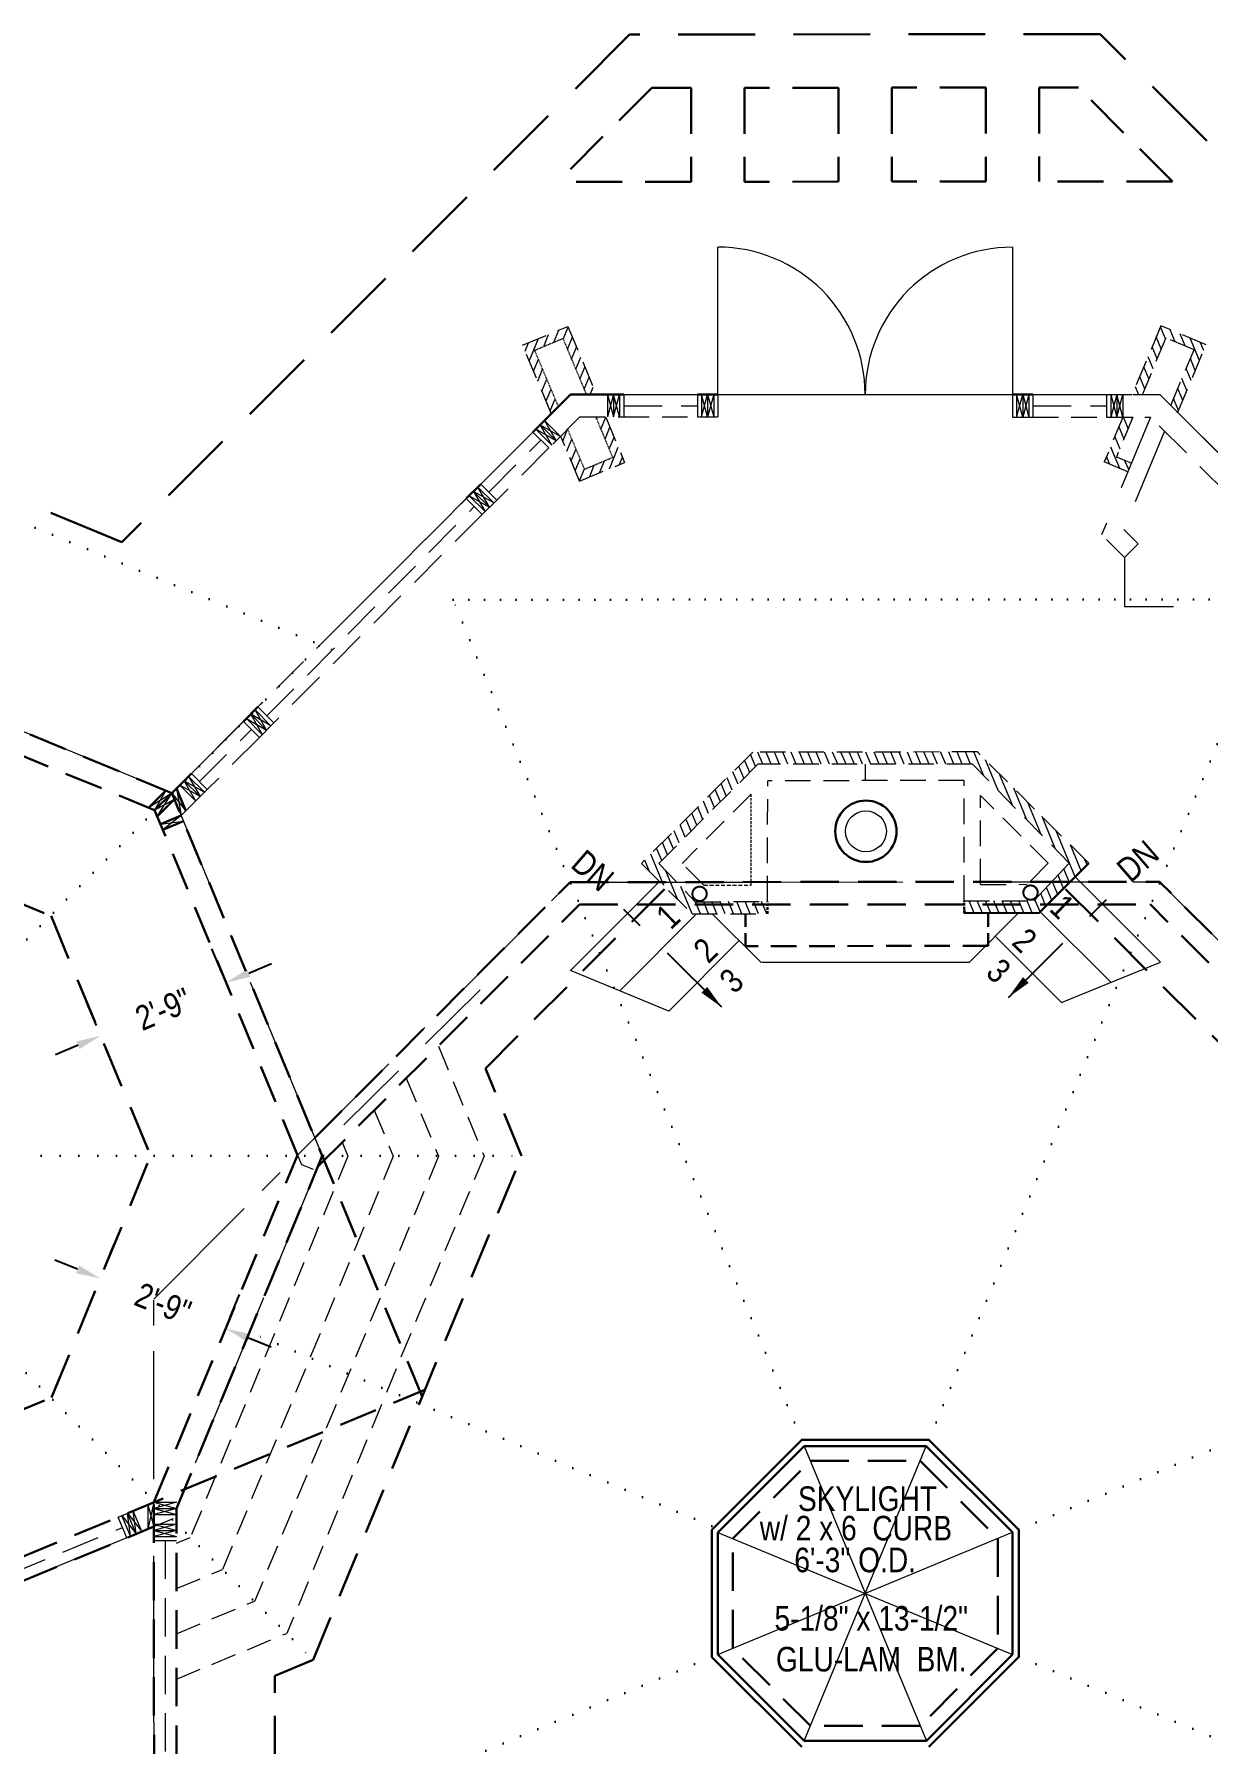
# Model space of a CAD drawing. Header units: inches. Extents: x 2775 to 14269, y 3393 to 7295.
# Drawn here: x 13165.4 to 13452.2, y 3620 to 4037.7 of the extents above; entities that cross this region are included whole.
import ezdxf

# ---------------------------------------------------------------- set-up
doc = ezdxf.new("R2010")
doc.units = ezdxf.units.IN
doc.header["$LTSCALE"] = 0.5
doc.header["$MEASUREMENT"] = 0
doc.header["$PDMODE"] = 1
for name, pattern in [('ACAD_ISO07W100', [3, 0, -3]), ('CENTER', [2, 1.25, -0.25, 0.25, -0.25]), ('HIDDEN', [0.375, 0.25, -0.125])]:
    doc.linetypes.add(name, pattern=pattern)
doc.layers.get('Defpoints').update_dxf_attribs({"linetype": 'CONTINUOUS'})
for name, color, linetype in [('Dim', 2, 'CONTINUOUS'), ('LLWALLS', 5, 'CONTINUOUS'), ('ROOF_FRAMING_PLAN', 3, 'CONTINUOUS')]:
    doc.layers.add(name, color=color, linetype=linetype)
for name, color, linetype, lineweight in [('DOORS', 7, 'CONTINUOUS', 9), ('FOUNDATION', 7, 'CONTINUOUS', 30), ('GRID', 1, 'CENTER', 20), ('INT WALLS', 7, 'HIDDEN', 9), ('LITE COVE', 7, 'HIDDEN', 30), ('MASONRY', 16, 'HIDDEN', 30), ('ROOF BEAMS', 3, 'HIDDEN', 30), ('ROOFLINE', 7, 'HIDDEN', 30), ('SKYLITES', 3, 'CONTINUOUS', 30), ('WALL FRAMING', 7, 'CONTINUOUS', 9), ('WALLS', 7, 'HIDDEN', 9), ('WINDOWS', 5, 'HIDDEN', 9)]:
    doc.layers.add(name, color=color, linetype=linetype, lineweight=lineweight)
doc.styles.add('ARCHENT', font='technical.ttf', dxfattribs={"height": 6})
doc.styles.add('ARCHENTLTD', font='technical.ttf', dxfattribs={"height": 6})
doc.dimstyles.new('ARCHENTLTD', dxfattribs={"dimtxt": 12, "dimasz": 6, "dimexe": 9, "dimexo": 3, "dimgap": 1, "dimtad": 0, "dimdec": 4, "dimzin": 1, "dimdsep": 46, "dimlunit": 4, "dimtxsty": 'ARCHENT', "dimcen": 6, "dimaunit": 1, "dimadec": 5, "dimazin": 0, "dimtfac": 1, "dimtdec": 4, "dimtofl": 0, "dimtmove": 0, "dimatfit": 3, "dimfxl": 1, "dimfrac": 2, "dimtolj": 1, "dimtzin": 0, "dimarcsym": 0})
pattern_1 = [(247.555994, (-3.6255, 7419.5668), (-1.73297453, 0.71583818), [])]
pattern_2 = [(112.5, (0.053, 7.3125), (-1.73227412, -0.71753144), [])]

# ---------------------------------------------------------------- blocks, each defined once
blk = doc.blocks.new('*D63')
at = {"layer": 'Defpoints', "color": 0, "linetype": 'Continuous', "ltscale": 2.5}
for p in [(13181.61, 3733.71), (13212.25, 3721.44), (13212.25, 3721.44)]:
    blk.add_point(p, dxfattribs=at)
at = {"layer": 'Dim', "color": 0, "linetype": 'Continuous', "lineweight": -2, "ltscale": 2.5}
for p, q in [((13182.72, 3736.49), (13184.95, 3742.06)), ((13176.04, 3735.94), (13170.47, 3738.17)), ((13213.36, 3724.22), (13215.59, 3729.79)), ((13217.82, 3719.21), (13223.39, 3716.98))]:
    blk.add_line(p, q, dxfattribs=at)
at = {"layer": 'Dim', "color": 0, "linetype": 'Continuous', "ltscale": 2.5}
for points in [[(13176.41, 3736.87), (13175.67, 3735.01), (13181.61, 3733.71)], [(13218.19, 3720.14), (13217.45, 3718.28), (13212.25, 3721.44)]]:
    blk.add_solid(points, dxfattribs=at)
at = {"layer": 'Dim', "color": 0, "linetype": 'Continuous', "ltscale": 2.5, "insert": (13196.93, 3727.57), "char_height": 6, "attachment_point": 5, "rotation": 338.1806, "style": 'ARCHENT'}
blk.add_mtext('\\A1;2\'-9"', dxfattribs=at)
blk = doc.blocks.new('*D64')
at = {"layer": 'Defpoints', "color": 0, "linetype": 'Continuous', "ltscale": 2.5}
for p in [(13212.34, 3805.97), (13212.45, 3805.73), (13181.81, 3792.77)]:
    blk.add_point(p, dxfattribs=at)
at = {"layer": 'Dim', "color": 0, "linetype": 'Continuous', "lineweight": -2, "ltscale": 2.5}
for p, q in [((13211.28, 3808.49), (13208.84, 3814.26)), ((13217.87, 3808.31), (13223.4, 3810.65)), ((13180.64, 3795.54), (13178.2, 3801.31)), ((13176.18, 3790.68), (13170.65, 3788.35))]:
    blk.add_line(p, q, dxfattribs=at)
at = {"layer": 'Dim', "color": 0, "linetype": 'Continuous', "ltscale": 2.5}
for points in [[(13217.48, 3809.23), (13218.26, 3807.39), (13212.34, 3805.97)], [(13175.79, 3791.6), (13176.56, 3789.76), (13181.7, 3793.02)]]:
    blk.add_solid(points, dxfattribs=at)
at = {"layer": 'Dim', "color": 0, "linetype": 'Continuous', "ltscale": 2.5, "insert": (13197.02, 3799.5), "char_height": 6, "attachment_point": 5, "rotation": 22.9165, "style": 'ARCHENT'}
blk.add_mtext('\\A1;2\'-9"', dxfattribs=at)

msp = doc.modelspace()

# ---------------------------------------------------------------- hatches: boundary and pattern name
at = {"layer": 'MASONRY', "lineweight": 9, "ltscale": 75}
h = msp.add_hatch(dxfattribs=at)
h.set_pattern_fill('ANSI31', color=256, scale=15, angle=67.5, style=0)
h.set_pattern_definition(pattern_1)
h.paths.add_polyline_path([(13293.52837, 3946.79894), (13291.81164, 3945.08053), (13284.79013, 3961.70792), (13295.86512, 3966.33017), (13302.82, 3949.66614), (13300.3824, 3949.66495), (13294.65532, 3963.38715), (13287.74187, 3960.50175)])
h = msp.add_hatch(dxfattribs=at)
h.set_pattern_fill('ANSI31', color=256, scale=15, angle=67.5, style=0)
h.set_pattern_definition([(292.54454, (26734.1621, 7443.0244), (1.73171582, 0.71887782), [])])
h.paths.add_polyline_path([(13443.12217, 3946.93018), (13444.84192, 3945.21478), (13451.83423, 3961.85447), (13440.75115, 3966.45728), (13433.82552, 3949.78107), (13436.26312, 3949.78416), (13441.96612, 3963.51638), (13448.88462, 3960.64313)])
h = msp.add_hatch(dxfattribs=at)
h.set_pattern_fill('ANSI31', color=256, scale=15, angle=67.5, style=0)
h.set_pattern_definition(pattern_1)
h.paths.add_polyline_path([(13299.93752, 3931.45175), (13303.35228, 3932.87693), (13304.21433, 3930.79862), (13298.7364, 3928.51235), (13294.07106, 3939.56018), (13295.78779, 3941.27859)])
h.paths.add_polyline_path([(13309.73321, 3933.10197), (13304.21433, 3930.79862), (13303.35228, 3932.87693), (13306.79019, 3934.31178), (13302.67741, 3944.16607), (13305.11501, 3944.16726)])
h = msp.add_hatch(dxfattribs=at)
h.set_pattern_fill('ANSI31', color=256, scale=15, angle=67.5, style=0)
h.set_pattern_definition(pattern_2)
h.paths.add_polyline_path([(13368.56665, 3862.33688), (13341.03827, 3862.32792), (13316.60151, 3837.87523), (13320.84484, 3837.8773), (13342.28188, 3859.32832), (13368.56695, 3859.33682)])
h.paths.add_polyline_path([(13318.0946, 3835.12527), (13320.84484, 3837.8773), (13316.60151, 3837.87523), (13313.85196, 3835.12389), (13316.6024, 3832.37523), (13320.68788, 3832.37723)])
h.paths.add_polyline_path([(13320.68788, 3832.37723), (13316.6024, 3832.37523), (13326.19304, 3822.79085), (13344.66568, 3822.83991), (13344.66754, 3825.83993), (13326.97285, 3825.71717)])
h = msp.add_hatch(dxfattribs=at)
h.set_pattern_fill('ANSI31', color=256, scale=15, angle=67.5, style=0)
h.set_pattern_definition(pattern_2)
h.paths.add_polyline_path([(13395.94098, 3862.3458), (13368.56665, 3862.33688), (13368.56695, 3859.33682), (13394.69944, 3859.34527), (13415.69196, 3837.92365), (13420.37675, 3837.92594)])
h.paths.add_polyline_path([(13423.14501, 3835.15949), (13420.37675, 3837.92594), (13415.69196, 3837.92365), (13418.3756, 3835.18516), (13415.78229, 3832.42369), (13420.41296, 3832.42596)])
h.paths.add_polyline_path([(13420.41296, 3832.42596), (13415.78229, 3832.42369), (13409.76182, 3826.01283), (13392.66762, 3825.96742), (13392.66575, 3822.96741), (13411.00823, 3823.01613)])

# ---------------------------------------------------------------- linework, layer by layer
at = {"layer": 'DOORS', "ltscale": 50}
for p, q in [((13332.50413, 3949.69962), (13332.5079, 3985.69962)), ((13404.5079, 3985.69198), (13404.50413, 3949.69209)), ((13431.88104, 3909.86294), (13431.8887, 3897.86295)), ((13431.8887, 3897.86295), (13443.8743, 3897.8706))]:
    msp.add_line(p, q, dxfattribs=at)
at = {"layer": 'DOORS', "lineweight": 20, "ltscale": 75}
msp.add_line((13332.50413, 3949.69962), (13404.50413, 3949.69209), dxfattribs=at)
at = {"layer": 'DOORS', "lineweight": 9, "ltscale": 75}
for centre, radius, start, end in [((13332.50413, 3949.69962), 36, 359.9822852, 89.9940063), ((13404.50413, 3949.69209), 35.99881, 89.9940063, 180.0057281)]:
    msp.add_arc(centre, radius, start, end, dxfattribs=at)
at = {"layer": 'FOUNDATION', "color": 4, "ltscale": 75}
for p, q in [((13296.50417, 3949.70339), (13287.31064, 3940.51227)), ((13274.58105, 3927.78601), (13271.04506, 3924.25094)), ((13220.1267, 3873.34593), (13216.5907, 3869.81086)), ((13203.86111, 3857.08461), (13199.09062, 3852.31537))]:
    msp.add_line(p, q, dxfattribs=at)
at = {"layer": 'FOUNDATION', "color": 4, "ltscale": 50}
for p, q in [((13296.5042, 3949.70339), (13309.50413, 3949.70203)), ((13327.50413, 3949.70014), (13332.50413, 3949.69962)), ((13404.50413, 3949.69209), (13409.50413, 3949.69157))]:
    msp.add_line(p, q, dxfattribs=at)
at = {"layer": 'GRID', "ltscale": 50}
for p, q in [((13199.08748, 3852.31667), (13296.50419, 3949.70339)), ((13296.5042, 3949.70339), (13440.50421, 3949.68832)), ((13199.08748, 3852.31667), (13110.35115, 3888.94808)), ((13199.08748, 3852.31667), (13235.85332, 3763.63595)), ((13194.67241, 3728.67138), (13296.44783, 3830.55291)), ((13296.44783, 3830.55291), (13440.44783, 3830.62328)), ((13235.85332, 3763.63595), (13199.13839, 3674.93227)), ((13194.74277, 3584.67543), (13194.67241, 3728.67138)), ((13199.13839, 3674.93227), (13110.4546, 3638.17733))]:
    msp.add_line(p, q, dxfattribs=at)
at = {"layer": 'GRID', "linetype": 'Continuous', "ltscale": 50}
for p, q in [((13537.78717, 3852.49067), (13440.50421, 3949.68832)), ((13542.32277, 3728.84126), (13440.44783, 3830.62328))]:
    msp.add_line(p, q, dxfattribs=at)
at = {"layer": 'INT WALLS', "ltscale": 150}
for p, q in [((13438.22704, 3944.18856), (13426.28619, 3915.43626)), ((13441.67076, 3940.74787), (13431.70096, 3916.74164))]:
    msp.add_line(p, q, dxfattribs=at)
at = {"layer": 'INT WALLS', "ltscale": 50}
for p, q in [((13431.88105, 3909.84854), (13426.28619, 3915.43626)), ((13435.23766, 3913.20944), (13431.70096, 3916.74164))]:
    msp.add_line(p, q, dxfattribs=at)
at = {"layer": 'INT WALLS', "linetype": 'Continuous', "ltscale": 150}
msp.add_line((13431.88105, 3909.84854), (13435.23766, 3913.20944), dxfattribs=at)
at = {"layer": 'INT WALLS', "ltscale": 5}
msp.add_line((13340.67002, 3829.82932), (13340.68384, 3852.07054), dxfattribs=at)
at = {"layer": 'INT WALLS', "linetype": 'Continuous'}
msp.add_line((13418.3756, 3835.18516), (13409.76182, 3826.01283), dxfattribs=at)
at = {"layer": 'INT WALLS', "ltscale": 7.5}
msp.add_line((13329.08349, 3829.79855), (13340.67002, 3829.82932), dxfattribs=at)
at = {"layer": 'LITE COVE', "linetype": 'ACAD_ISO07W100', "lineweight": 30, "ltscale": 3}
msp.add_line((13110.33905, 3939.80033), (13240.48585, 3886.41896), dxfattribs=at)
at = {"layer": 'LITE COVE', "linetype": 'ACAD_ISO07W100', "lineweight": 30, "ltscale": 2.5}
msp.add_line((13267.80507, 3899.53893), (13469.22637, 3899.63735), dxfattribs=at)
at = {"layer": 'LITE COVE', "color": 7, "linetype": 'ACAD_ISO07W100', "lineweight": 30, "ltscale": 3}
for p, q in [((13352.99296, 3694.26142), (13267.80507, 3899.53893)), ((13384.05898, 3694.26648), (13469.22637, 3899.63735)), ((13127.94701, 3780.62591), (13235.08741, 3888.30273)), ((13134.98006, 3763.64475), (13284.56153, 3763.65011)), ((13127.66993, 3746.35524), (13233.5856, 3640.49169)), ((13331.03528, 3673.16354), (13218.02537, 3720.56342)), ((13406.03193, 3672.31371), (13519.53091, 3719.38148)), ((13331.03461, 3641.22483), (13118.74041, 3553.1724)), ((13406.03461, 3641.23705), (13618.42856, 3553.30259))]:
    msp.add_line(p, q, dxfattribs=at)
at = {"layer": 'LITE COVE', "ltscale": 90}
for p, q in [((13275.70078, 3785.02259), (13319.80596, 3829.17376)), ((13461.23398, 3785.11863), (13417.15059, 3829.16182)), ((13284.56153, 3763.65011), (13275.70078, 3785.02259)), ((13233.5856, 3640.49169), (13284.56153, 3763.65011)), ((13224.2174, 3636.60953), (13233.5856, 3640.49169)), ((13224.22766, 3615.62177), (13224.2174, 3636.60953))]:
    msp.add_line(p, q, dxfattribs=at)
at = {"layer": 'LLWALLS', "linetype": 'Continuous', "ltscale": 0.75, "const_width": 0.5}
for points in [[(13326.29609, 3827.68502, 1), (13329.79609, 3827.68502, 1)], [(13410.66645, 3827.98604, -1), (13407.16645, 3827.98721, -1)]]:
    msp.add_lwpolyline(points, format="xyb", close=True, dxfattribs=at)
at = {"layer": 'MASONRY', "lineweight": 9, "ltscale": 75}
for p, q in [((13431.53134, 3944.25693), (13432.74924, 3941.32311)), ((13433.5516, 3944.28072), (13433.76453, 3943.76781)), ((13429.50077, 3939.36753), (13430.71867, 3936.43371)), ((13430.51605, 3941.81223), (13431.73396, 3938.87841)), ((13428.48548, 3936.92283), (13430.67211, 3931.65543)), ((13427.4702, 3934.47814), (13428.21906, 3932.67418)), ((13431.9031, 3933.58052), (13432.73697, 3931.57179)), ((13432.73697, 3931.57179), (13432.8621, 3931.27036)), ((13368.49066, 3859.3368), (13368.49197, 3855.33686))]:
    msp.add_line(p, q, dxfattribs=at)
at = {"layer": 'MASONRY', "linetype": 'Continuous'}
msp.add_line((13423.14501, 3835.15949), (13411.00823, 3823.01613), dxfattribs=at)
at = {"layer": 'MASONRY', "linetype": 'Continuous', "lineweight": 9}
for p, q in [((13318.25358, 3830.72513), (13296.51827, 3808.97565)), ((13440.63379, 3810.97167), (13419.78961, 3831.80227)), ((13327.29035, 3822.79169), (13308.51989, 3804.009)), ((13428.51968, 3806.11285), (13411.30663, 3823.31469)), ((13337.71623, 3816.24828), (13320.52151, 3799.04235)), ((13416.50774, 3801.15193), (13400.29981, 3817.3493))]:
    msp.add_line(p, q, dxfattribs=at)
at = {"layer": 'MASONRY', "linetype": 'Continuous', "lineweight": 9, "ltscale": 50}
for p, q in [((13343.05626, 3810.91173), (13331.15621, 3822.80403)), ((13405.82081, 3822.8739), (13393.88288, 3810.92818)), ((13393.88288, 3810.92818), (13343.26094, 3810.91176))]:
    msp.add_line(p, q, dxfattribs=at)
at = {"layer": 'MASONRY', "linetype": 'HIDDEN', "lineweight": 30, "ltscale": 25}
for p, q in [((13339.26276, 3814.91541), (13339.27064, 3822.83593)), ((13398.59812, 3814.96296), (13398.55538, 3822.96932))]:
    msp.add_line(p, q, dxfattribs=at)
at = {"layer": 'MASONRY', "ltscale": 5}
for p, q in [((13344.66568, 3822.83991), (13344.66754, 3825.83993)), ((13392.66575, 3822.95757), (13392.66762, 3825.96742))]:
    msp.add_line(p, q, dxfattribs=at)
at = {"layer": 'MASONRY', "linetype": 'Continuous', "ltscale": 7.5}
msp.add_line((13392.66574, 3822.96741), (13411.00823, 3823.01613), dxfattribs=at)
at = {"layer": 'MASONRY', "linetype": 'HIDDEN', "lineweight": 30, "ltscale": 50}
msp.add_line((13398.59812, 3814.96296), (13339.26276, 3814.91541), dxfattribs=at)
at = {"layer": 'MASONRY', "linetype": 'Continuous', "lineweight": 9, "ltscale": 150}
for p, q in [((13416.50774, 3801.15193), (13440.63379, 3810.97167)), ((13320.52151, 3799.04235), (13296.51827, 3808.97565))]:
    msp.add_line(p, q, dxfattribs=at)
at = {"layer": 'ROOF BEAMS', "ltscale": 75}
for p, q in [((13199.09062, 3852.31537), (13110.35115, 3888.94808)), ((13194.88039, 3848.10319), (13110.35654, 3882.99564)), ((13260.22452, 3704.85163), (13199.08748, 3852.31667)), ((13229.81174, 3763.84734), (13194.88039, 3848.10319)), ((13234.01942, 3768.05941), (13296.44783, 3830.55291)), ((13296.44783, 3830.55291), (13440.44783, 3830.62328)), ((13502.93191, 3768.19618), (13440.44783, 3830.62328)), ((13234.777, 3761.03556), (13298.7288, 3825.05403)), ((13298.7288, 3825.05403), (13438.17224, 3825.12217)), ((13502.18923, 3761.16355), (13438.17224, 3825.12217)), ((13194.69666, 3679.04058), (13229.80188, 3763.83747)), ((13200.19742, 3677.49089), (13235.85332, 3763.63595)), ((13110.36492, 3644.09371), (13260.89574, 3706.47331)), ((13336.15003, 3670.15322), (13355.10516, 3689.12684)), ((13355.10516, 3689.12684), (13381.92715, 3689.13994)), ((13381.92715, 3689.13994), (13400.90714, 3670.1884)), ((13194.74275, 3584.718), (13194.69666, 3679.04058)), ((13200.24164, 3586.99785), (13200.19742, 3677.49089)), ((13110.36285, 3638.13931), (13194.69957, 3673.08824)), ((13336.14945, 3643.34072), (13336.15003, 3670.15322)), ((13400.90714, 3670.1884), (13400.90983, 3643.36864)), ((13355.13751, 3624.37684), (13336.14945, 3643.34072)), ((13400.90983, 3643.36864), (13381.95894, 3624.38995)), ((13381.95894, 3624.38995), (13355.13751, 3624.37684))]:
    msp.add_line(p, q, dxfattribs=at)
at = {"layer": 'ROOFLINE', "linetype": 'HIDDEN', "ltscale": 150}
for p, q in [((13310.94433, 4037.66923), (13186.86049, 3913.61791)), ((13425.9609, 4037.72543), (13310.94433, 4037.66923)), ((13531.59898, 3932.18029), (13425.9609, 4037.72543)), ((13186.86049, 3913.61791), (13110.42021, 3945.1069))]:
    msp.add_line(p, q, dxfattribs=at)
at = {"layer": 'ROOFLINE', "ltscale": 90}
for p, q in [((13316.35445, 4024.63187), (13293.40567, 4001.66065)), ((13325.9936, 4024.63658), (13316.35445, 4024.63187)), ((13325.9936, 4024.63658), (13326.00482, 4001.67658)), ((13361.99671, 4024.65417), (13338.9936, 4024.64293)), ((13338.9936, 4024.64293), (13339.00482, 4001.68293)), ((13361.99671, 4024.65417), (13361.99901, 4001.69417)), ((13397.9936, 4024.67176), (13374.99671, 4024.66052)), ((13374.99671, 4024.66052), (13374.99901, 4001.70052)), ((13397.9936, 4024.67176), (13398.00482, 4001.71176)), ((13420.63097, 4024.68282), (13410.9936, 4024.67811)), ((13410.9936, 4024.67811), (13411.00482, 4001.71812)), ((13443.60218, 4001.73405), (13420.63097, 4024.68282)), ((13443.60218, 4001.73405), (13411.00482, 4001.71812)), ((13326.00482, 4001.67658), (13293.40567, 4001.66065)), ((13361.99901, 4001.69417), (13339.00482, 4001.68293)), ((13398.00482, 4001.71176), (13374.99901, 4001.70052)), ((13110.69557, 3846.62001), (13169.55609, 3822.28842)), ((13169.55609, 3822.28842), (13193.88296, 3763.67657)), ((13169.70639, 3704.62969), (13193.88296, 3763.67657)), ((13110.81443, 3680.18655), (13169.70639, 3704.62969))]:
    msp.add_line(p, q, dxfattribs=at)
at = {"layer": 'ROOFLINE', "linetype": 'HIDDEN', "lineweight": 9, "ltscale": 150}
msp.add_line((13274.42503, 3804.19838), (13235.15824, 3765.31251), dxfattribs=at)
at = {"layer": 'ROOFLINE', "color": 7, "linetype": 'HIDDEN', "lineweight": 5, "ltscale": 50}
for p, q in [((13264.20407, 3790.4933), (13275.3736, 3763.58205)), ((13256.36377, 3782.64483), (13264.27674, 3763.57976)), ((13248.53855, 3774.81145), (13253.19521, 3763.59196)), ((13240.70579, 3766.97052), (13242.10601, 3763.59691)), ((13242.10601, 3763.59691), (13203.58859, 3670.41947)), ((13253.19521, 3763.59196), (13211.44909, 3662.60399)), ((13264.27373, 3763.58701), (13219.30959, 3654.78851)), ((13275.3736, 3763.58205), (13227.1701, 3646.97303)), ((13200.20154, 3669.05331), (13203.56046, 3670.44743)), ((13200.20697, 3657.95776), (13211.43503, 3662.61797)), ((13200.21236, 3646.9145), (13219.27248, 3654.82541)), ((13200.21778, 3635.81895), (13227.14704, 3646.99595))]:
    msp.add_line(p, q, dxfattribs=at)
at = {"layer": 'SKYLITES', "linetype": 'Continuous', "ltscale": 75}
for p, q in [((13352.99296, 3694.26142), (13331.04295, 3672.2792)), ((13353.60463, 3692.7511), (13332.52506, 3671.64062)), ((13352.98236, 3694.2508), (13384.04671, 3694.26598)), ((13353.60463, 3692.7511), (13383.42635, 3692.76568)), ((13383.42635, 3692.76568), (13404.53199, 3671.69167)), ((13384.04671, 3694.26598), (13406.03193, 3672.31371)), ((13331.0244, 3641.216), (13331.02507, 3672.27465)), ((13406.03193, 3672.31371), (13406.03504, 3641.24821)), ((13332.52442, 3641.83787), (13332.52506, 3671.64062)), ((13404.53199, 3671.69167), (13404.53498, 3641.86882)), ((13353.01761, 3619.25081), (13331.0244, 3641.216)), ((13353.63807, 3620.75111), (13332.52442, 3641.83787)), ((13404.53498, 3641.86882), (13383.46275, 3620.76569)), ((13406.03504, 3641.24821), (13384.08502, 3619.26599)), ((13383.46275, 3620.76569), (13353.63807, 3620.75111))]:
    msp.add_line(p, q, dxfattribs=at)
at = {"layer": 'SKYLITES', "color": 5, "linetype": 'Continuous', "lineweight": 9, "ltscale": 150}
for p, q in [((13353.60463, 3692.7511), (13383.46275, 3620.76569)), ((13353.63807, 3620.75111), (13383.42635, 3692.76568)), ((13332.52442, 3641.83787), (13404.53199, 3671.69167)), ((13332.52506, 3671.64062), (13404.53498, 3641.86882))]:
    msp.add_line(p, q, dxfattribs=at)
at = {"layer": 'WALL FRAMING', "ltscale": 75}
for p, q in [((13305.50413, 3949.70245), (13305.50356, 3944.20245)), ((13307.00413, 3949.70229), (13307.00356, 3944.20229)), ((13308.50413, 3949.70213), (13308.50356, 3944.20213)), ((13328.50413, 3949.70004), (13328.50356, 3944.20004)), ((13330.00413, 3949.69988), (13330.00356, 3944.19988)), ((13331.50413, 3949.69973), (13331.50356, 3944.19973)), ((13405.50413, 3949.69198), (13405.50356, 3944.19198)), ((13407.00413, 3949.69183), (13407.00356, 3944.19183)), ((13408.50413, 3949.69167), (13408.50356, 3944.19167)), ((13428.50413, 3949.68958), (13428.50356, 3944.18958)), ((13430.00413, 3949.68942), (13430.00356, 3944.18942)), ((13431.50413, 3949.68926), (13431.50356, 3944.18926)), ((13290.1394, 3943.34037), (13294.02794, 3939.45073)), ((13288.01778, 3941.21935), (13291.90632, 3937.32971)), ((13289.07859, 3942.27986), (13292.96713, 3938.39022)), ((13273.87366, 3927.0792), (13277.7622, 3923.18956)), ((13271.75204, 3924.95817), (13275.64058, 3921.06854)), ((13272.81285, 3926.01869), (13276.70139, 3922.12905)), ((13219.41879, 3872.63962), (13223.30733, 3868.74999)), ((13217.29717, 3870.5186), (13221.18571, 3866.62897)), ((13218.35798, 3871.57911), (13222.24652, 3867.68948)), ((13203.15305, 3856.37845), (13207.04159, 3852.48882)), ((13201.03143, 3854.25743), (13204.91997, 3850.36779)), ((13202.09224, 3855.31794), (13205.98078, 3851.4283))]:
    msp.add_line(p, q, dxfattribs=at)
at = {"layer": 'WALL FRAMING', "lineweight": 9, "ltscale": 150}
for p, q in [((13307.00413, 3949.70229), (13305.50356, 3944.20245)), ((13305.50413, 3949.70245), (13307.00356, 3944.20229)), ((13307.00356, 3944.20229), (13308.50413, 3949.70213)), ((13308.50356, 3944.20213), (13307.00413, 3949.70229)), ((13328.50356, 3944.20004), (13330.00413, 3949.69988)), ((13330.00356, 3944.19988), (13328.50413, 3949.70004)), ((13331.50413, 3949.69973), (13330.00356, 3944.19988)), ((13330.00413, 3949.69988), (13331.50356, 3944.19973)), ((13405.50356, 3944.19198), (13407.00413, 3949.69183)), ((13407.00356, 3944.19183), (13405.50413, 3949.69198)), ((13408.50413, 3949.69167), (13407.00356, 3944.19183)), ((13407.00413, 3949.69183), (13408.50356, 3944.19167)), ((13430.00413, 3949.68942), (13428.50356, 3944.18958)), ((13428.50413, 3949.68958), (13430.00356, 3944.18942)), ((13430.00356, 3944.18942), (13431.50413, 3949.68926)), ((13431.50324, 3944.18926), (13430.00413, 3949.68942)), ((13290.1394, 3943.34037), (13292.96713, 3938.39022)), ((13292.96713, 3938.39022), (13288.01778, 3941.21935)), ((13291.90632, 3937.32971), (13289.07859, 3942.27986)), ((13289.07859, 3942.27986), (13294.02794, 3939.45073)), ((13276.70139, 3922.12905), (13273.87366, 3927.0792)), ((13271.75204, 3924.95817), (13276.70139, 3922.12905)), ((13277.7622, 3923.18956), (13272.81285, 3926.01869)), ((13272.81285, 3926.01869), (13275.64058, 3921.06854)), ((13222.24652, 3867.68948), (13219.4195, 3872.63892)), ((13217.2979, 3870.51787), (13222.24652, 3867.68948)), ((13223.30733, 3868.74999), (13218.35798, 3871.57911)), ((13218.35798, 3871.57911), (13221.18571, 3866.62897)), ((13203.15305, 3856.37845), (13205.98078, 3851.4283)), ((13199.08878, 3852.31353), (13193.37905, 3848.72297)), ((13197.58928, 3852.93514), (13194.88039, 3848.10319)), ((13195.50216, 3846.60345), (13199.08878, 3852.31353)), ((13199.09062, 3852.31537), (13202.51627, 3847.96297)), ((13200.23677, 3853.46122), (13201.36828, 3846.81528)), ((13205.98078, 3851.4283), (13201.03143, 3854.25743)), ((13204.91997, 3850.36779), (13202.09224, 3855.31794)), ((13202.09224, 3855.31794), (13207.04159, 3852.48882)), ((13194.88039, 3848.10319), (13199.71109, 3850.81431)), ((13196.28768, 3844.70876), (13201.94246, 3845.42936)), ((13201.368, 3846.81499), (13196.86214, 3843.32312)), ((13188.99729, 3670.72952), (13188.25887, 3676.37277)), ((13188.25887, 3676.37277), (13191.76418, 3671.88897)), ((13190.38074, 3671.30925), (13189.64461, 3676.94702)), ((13193.19697, 3678.41911), (13194.69957, 3673.08824)), ((13194.69666, 3679.04058), (13193.19988, 3672.46677)), ((13194.69666, 3679.04058), (13200.19742, 3677.49089)), ((13200.19666, 3679.04147), (13194.69691, 3677.54058)), ((13194.69691, 3677.54058), (13200.19813, 3676.04147)), ((13200.19742, 3677.49089), (13194.69812, 3676.06441)), ((13186.87313, 3675.79853), (13190.38074, 3671.30925)), ((13194.67156, 3673.65867), (13200.20084, 3672.15957)), ((13200.2006, 3673.65957), (13194.67181, 3672.15867)), ((13194.67181, 3672.15867), (13200.20108, 3670.65957)), ((13200.20084, 3672.15957), (13194.70076, 3670.65867))]:
    msp.add_line(p, q, dxfattribs=at)
at = {"layer": 'WALL FRAMING', "lineweight": 30, "ltscale": 150}
for p, q in [((13197.58928, 3852.93514), (13193.37905, 3848.72297)), ((13199.09062, 3852.31537), (13194.88039, 3848.10319)), ((13199.71109, 3850.81431), (13195.50086, 3846.60214)), ((13201.368, 3846.81499), (13196.28768, 3844.70876)), ((13201.94246, 3845.42936), (13196.86214, 3843.32312))]:
    msp.add_line(p, q, dxfattribs=at)
at = {"layer": 'WALL FRAMING', "lineweight": 30, "ltscale": 75}
msp.add_line((13202.51627, 3847.96297), (13200.23677, 3853.46122), dxfattribs=at)
at = {"layer": 'WALL FRAMING', "ltscale": 50}
for p, q in [((13190.38074, 3671.30925), (13188.25505, 3676.38191)), ((13191.76418, 3671.88897), (13189.63849, 3676.96164)), ((13188.99729, 3670.72952), (13186.8716, 3675.80218)), ((13194.67156, 3673.65867), (13200.2006, 3673.65957)), ((13194.67181, 3672.15867), (13200.20084, 3672.15957)), ((13194.67205, 3670.65867), (13200.20108, 3670.65957))]:
    msp.add_line(p, q, dxfattribs=at)
at = {"layer": 'WALL FRAMING', "lineweight": 20, "ltscale": 50}
for p, q in [((13193.19697, 3678.41911), (13193.19988, 3672.46677)), ((13194.69691, 3677.54058), (13200.22594, 3677.54148)), ((13194.69715, 3676.04058), (13200.22619, 3676.04148))]:
    msp.add_line(p, q, dxfattribs=at)
at = {"layer": 'WALLS', "ltscale": 50}
for p, q in [((13284.79013, 3961.70792), (13295.86512, 3966.33017)), ((13295.86512, 3966.33017), (13302.82, 3949.66614)), ((13440.75115, 3966.45728), (13433.82552, 3949.78107)), ((13451.83423, 3961.85447), (13440.75115, 3966.45728)), ((13291.81164, 3945.08053), (13284.79003, 3961.70817)), ((13441.96612, 3963.51638), (13436.26306, 3949.78403)), ((13448.88462, 3960.64313), (13441.96612, 3963.51638)), ((13443.16434, 3947.03052), (13448.88462, 3960.64313)), ((13444.84192, 3945.21478), (13451.83434, 3961.85473)), ((13427.50413, 3949.68968), (13440.50407, 3949.68832)), ((13501.06333, 3889.1823), (13440.50403, 3949.68832)), ((13305.11501, 3944.16726), (13309.73321, 3933.10197)), ((13431.54016, 3944.27818), (13426.94138, 3933.2048)), ((13433.93945, 3944.18901), (13429.88228, 3934.41977)), ((13298.73629, 3928.51261), (13294.07106, 3939.56018)), ((13298.7364, 3928.51235), (13309.73321, 3933.10197)), ((13432.67634, 3930.82307), (13426.94138, 3933.2048)), ((13341.03827, 3862.32792), (13313.85196, 3835.12389)), ((13395.94098, 3862.3458), (13341.03827, 3862.32792)), ((13423.14501, 3835.15949), (13395.94098, 3862.3458)), ((13342.28188, 3859.32832), (13318.0946, 3835.12527)), ((13394.69944, 3859.34527), (13342.28188, 3859.32832)), ((13418.38558, 3835.17497), (13394.69931, 3859.3454)), ((13340.68384, 3852.07054), (13323.75145, 3835.12711)), ((13344.66754, 3825.83993), (13344.68587, 3855.32911)), ((13392.68587, 3855.34474), (13344.68587, 3855.32911)), ((13392.66762, 3825.96742), (13392.68587, 3855.34474)), ((13396.67011, 3829.97807), (13396.68361, 3851.70738)), ((13413.22873, 3835.17304), (13396.68361, 3851.70738)), ((13313.85196, 3835.12389), (13326.19304, 3822.79085)), ((13318.0946, 3835.12527), (13326.97285, 3825.71717)), ((13329.08349, 3829.79855), (13323.75145, 3835.12711)), ((13413.24524, 3835.15653), (13408.09993, 3830.00843)), ((13396.67011, 3829.97807), (13408.09993, 3830.00843)), ((13326.19304, 3822.79085), (13344.66568, 3822.83991)), ((13326.97285, 3825.71717), (13344.66754, 3825.83993)), ((13392.6676, 3825.96742), (13409.76182, 3826.01283))]:
    msp.add_line(p, q, dxfattribs=at)
at = {"layer": 'WALLS', "color": 4, "ltscale": 1.5}
for p, q in [((13287.74187, 3960.50175), (13294.65532, 3963.38715)), ((13293.52837, 3946.79894), (13287.74187, 3960.50175)), ((13294.65532, 3963.38715), (13300.38246, 3949.66482)), ((13302.67741, 3944.16607), (13306.79019, 3934.31178)), ((13299.93752, 3931.45175), (13295.78779, 3941.27859)), ((13299.93752, 3931.45175), (13306.79019, 3934.31178)), ((13433.53931, 3932.901), (13429.88228, 3934.41977))]:
    msp.add_line(p, q, dxfattribs=at)
at = {"layer": 'WALLS', "color": 4, "ltscale": 75}
for p, q in [((13309.50413, 3949.70203), (13309.50356, 3944.20203)), ((13327.50413, 3949.70014), (13327.50356, 3944.20014)), ((13332.50413, 3949.69962), (13332.50356, 3944.19962)), ((13404.50413, 3949.69209), (13404.50356, 3944.19209)), ((13409.50413, 3949.69157), (13409.50356, 3944.19157)), ((13427.50413, 3949.68968), (13427.50356, 3944.18968)), ((13298.78169, 3944.20315), (13291.19919, 3936.62263)), ((13536.5216, 3845.98048), (13438.22704, 3944.18856)), ((13287.31057, 3940.51234), (13291.19911, 3936.6227)), ((13274.58086, 3927.7862), (13278.46941, 3923.89657)), ((13271.04483, 3924.25117), (13274.93337, 3920.36153)), ((13278.46959, 3923.89638), (13274.9336, 3920.36131)), ((13220.126, 3873.34663), (13224.01454, 3869.457)), ((13216.58997, 3869.81159), (13220.47851, 3865.92196)), ((13224.01524, 3869.4563), (13220.47924, 3865.92123)), ((13203.86026, 3857.08546), (13207.7488, 3853.19582)), ((13207.74965, 3853.19497), (13201.368, 3846.81499)), ((13185.94931, 3675.41569), (13194.9256, 3679.13545)), ((13188.075, 3670.34303), (13194.69957, 3673.08824))]:
    msp.add_line(p, q, dxfattribs=at)
at = {"layer": 'WALLS', "color": 4, "lineweight": 20, "ltscale": 50}
for p, q in [((13309.50413, 3949.70203), (13327.50413, 3949.70014)), ((13409.50413, 3949.69157), (13427.50413, 3949.68968)), ((13309.50356, 3944.20203), (13327.50356, 3944.20014)), ((13409.50356, 3944.19157), (13427.50356, 3944.18968))]:
    msp.add_line(p, q, dxfattribs=at)
at = {"layer": 'WALLS', "color": 4, "ltscale": 50}
for p, q in [((13298.78163, 3944.20315), (13309.50356, 3944.20203)), ((13327.50356, 3944.20014), (13332.50356, 3944.19962)), ((13404.50356, 3944.19209), (13409.50356, 3944.19157)), ((13427.50356, 3944.18968), (13438.22721, 3944.18856)), ((13194.69666, 3679.04058), (13200.2257, 3679.04148)), ((13188.075, 3670.34303), (13185.94931, 3675.41569)), ((13194.67221, 3669.65867), (13200.20125, 3669.65957))]:
    msp.add_line(p, q, dxfattribs=at)
at = {"layer": 'WALLS', "color": 4, "lineweight": 20, "ltscale": 75}
for p, q in [((13287.31064, 3940.51227), (13274.58105, 3927.78601)), ((13291.19919, 3936.62263), (13278.46959, 3923.89638)), ((13271.04506, 3924.25094), (13220.1267, 3873.34593)), ((13274.9336, 3920.36131), (13224.01524, 3869.4563)), ((13216.5907, 3869.81086), (13203.86111, 3857.08461)), ((13220.47924, 3865.92123), (13207.74965, 3853.19497))]:
    msp.add_line(p, q, dxfattribs=at)
at = {"layer": 'WALLS', "color": 4, "linetype": 'HIDDEN', "ltscale": 25}
for p, q in [((13234.01942, 3768.05941), (13235.85332, 3763.63595)), ((13229.81174, 3763.84734), (13230.75588, 3761.57003))]:
    msp.add_line(p, q, dxfattribs=at)
at = {"layer": 'WALLS', "color": 4, "ltscale": 5}
msp.add_line((13235.85332, 3763.63595), (13234.38002, 3760.0719), dxfattribs=at)
at = {"layer": 'WALLS', "color": 4, "ltscale": 25}
msp.add_line((13230.75588, 3761.57003), (13234.38002, 3760.0719), dxfattribs=at)
at = {"layer": 'WALLS', "color": 7, "linetype": 'Continuous', "lineweight": 30, "ltscale": 175}
msp.add_circle((13368.67818, 3842.96452, -2), 7.5, dxfattribs=at)
at = {"layer": 'WALLS', "color": 7, "linetype": 'Continuous', "lineweight": 9, "ltscale": 175}
msp.add_circle((13368.67818, 3842.96452, -2), 5, dxfattribs=at)
at = {"layer": 'WINDOWS', "ltscale": 75}
for p, q in [((13309.50385, 3946.95203), (13327.50385, 3946.95014)), ((13409.50385, 3946.94157), (13427.50385, 3946.93968)), ((13276.52513, 3925.84139), (13289.25484, 3938.56752)), ((13222.32553, 3871.14647), (13272.9891, 3922.30635)), ((13205.80453, 3855.14064), (13218.53424, 3867.86677)), ((13120.48698, 3645.3118), (13187.00198, 3672.87545)), ((13197.43673, 3669.65912), (13197.44846, 3597.65912))]:
    msp.add_line(p, q, dxfattribs=at)

# ---------------------------------------------------------------- texts
at = {"layer": 'ROOF_FRAMING_PLAN', "color": 7, "linetype": 'Continuous', "style": 'ARCHENT'}
for s, p in [('           SKYLIGHT', (13331.05958, 3676.89939)), ('w/ 2 x 6  CURB', (13342.75455, 3669.70908)), ('6\'-3" O.D.', (13351.19993, 3661.93118))]:
    msp.add_text(s, height=6, dxfattribs=at).set_placement(p)
at = {"layer": 'ROOF_FRAMING_PLAN', "color": 7, "linetype": 'Continuous', "ltscale": 0.375, "insert": (13369.99651, 3645.63924), "char_height": 6, "width": 71.25, "attachment_point": 5, "style": 'ARCHENT'}
msp.add_mtext('5-1/8" x 13-1/2" GLU-LAM  BM.', dxfattribs=at)
at = {"layer": 'ROOFLINE', "lineweight": 20, "ltscale": 150, "char_height": 6, "width": 14.1875, "style": 'ARCHENTLTD'}
for s, insert, attachment_point, rotation in [('DN', (13429.41218, 3834.70863), 1, 40.9194825), ('DN', (13307.65888, 3832.3993), 3, 319.0942917), ('1', (13417.3738, 3828.06686), 1, 316.1090775), ('1', (13319.60157, 3825.6638), 3, 43.9046968), ('2', (13408.21475, 3819.81869), 1, 316.1090775), ('2', (13328.7626, 3817.41784), 3, 43.9046967), ('3', (13401.85541, 3812.3971), 1, 316.1090775), ('3', (13335.12373, 3809.99777), 3, 43.9046967)]:
    msp.add_mtext(s, dxfattribs=dict(at, insert=insert, attachment_point=attachment_point, rotation=rotation))

# ---------------------------------------------------------------- dimensions: what is measured, and where the dimension line sits
at = {"layer": 'Dim', "color": 3, "linetype": 'Continuous', "ltscale": 2.5}
dim = msp.add_aligned_dim(p1=(13181.8065, 3792.77271), p2=(13212.44899, 3805.727), distance=0.26875, text='2\'-9"', dimstyle='ARCHENTLTD', dxfattribs=at)
dim.commit()
dim.dimension.update_dxf_attribs({"geometry": '*D64', "text_midpoint": (13197.0231, 3799.49739)})
dim = msp.add_aligned_dim(p1=(13181.60801, 3733.70672), p2=(13212.24927, 3721.43902), distance=0, dimstyle='ARCHENTLTD', dxfattribs=at)
dim.commit()
dim.dimension.update_dxf_attribs({"geometry": '*D63', "text_midpoint": (13196.92864, 3727.57287)})

# ---------------------------------------------------------------- leaders
at = {"layer": 'ROOFLINE', "lineweight": 20, "ltscale": 150}
for points in [[(13333.47165, 3799.9756), (13309.52346, 3823.87246)], [(13403.50989, 3802.37532), (13427.45234, 3826.27794)]]:
    msp.add_leader(points, dimstyle='ARCHENTLTD', override={"dimgap": 1, "dimtad": 0}, dxfattribs=at)

doc.saveas('drawing.dxf')
